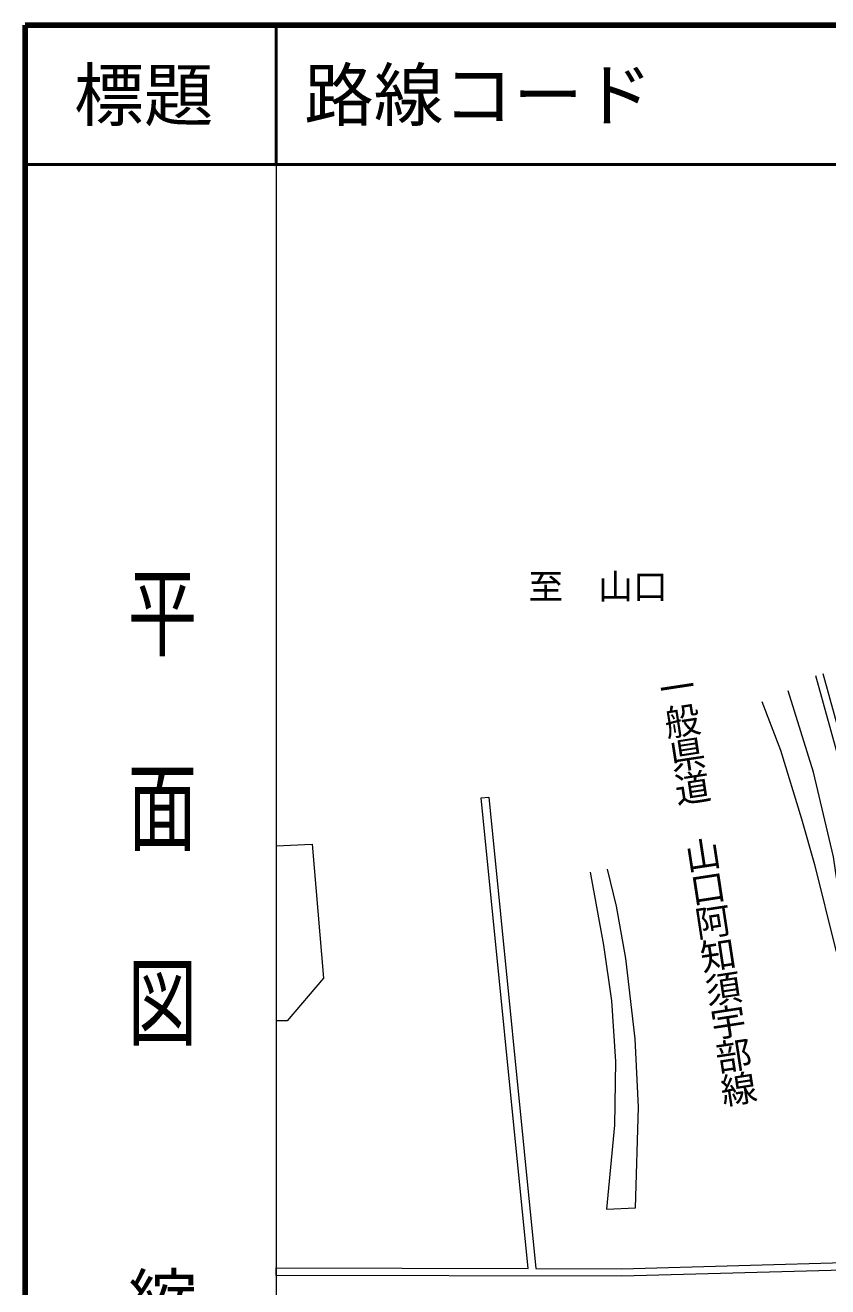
# Model space of a CAD drawing. Units: millimetres, scale not verified. Extents: x 40000 to 680000, y 20000 to 380000.
# Drawn here: x 40000 to 97575, y 289482 to 380000 of the extents above; entities that cross this region are included whole.
import ezdxf
from ezdxf.enums import TextEntityAlignment as Align

# ---------------------------------------------------------------- set-up
doc = ezdxf.new("R2010")
doc.units = ezdxf.units.MM
doc.header["$LTSCALE"] = 1000
for name, color, linetype, lineweight in [('M-BGD', 7, 'Continuous', 13), ('M-STR-STRD', 7, 'Continuous', 13), ('M-TTL', 2, 'Continuous', 140), ('M-TTL-BAND', 7, 'Continuous', 13), ('M-TTL-LINE', 7, 'Continuous', 50)]:
    doc.layers.add(name, color=color, linetype=linetype, lineweight=lineweight)
doc.layers.add('M-TTL-TXT', color=7, linetype='Continuous')
doc.styles.add('@ＭＳ ゴシック', font='')
doc.styles.add('ＭＳ ゴシック', font='')
doc.styles.get('@ＭＳ ゴシック').set_extended_font_data('@MS Gothic')
doc.styles.get('ＭＳ ゴシック').set_extended_font_data('MS Gothic')

msp = doc.modelspace()

# ---------------------------------------------------------------- linework, layer by layer
at = {"layer": 'M-BGD'}
for p, q in [((73251, 324622), (76622, 290795)), ((82803, 290778), (125285, 291963)), ((58000, 290847), (76081, 290797)), ((76622, 290795), (82803, 290778)), ((125977, 291438), (82802, 290234))]:
    msp.add_line(p, q, dxfattribs=at)
for points in [[(96685, 333331), (99317, 323847), (101079, 314931), (101925, 311770), (103855, 307379), (105435, 304624), (107813, 301603), (110246, 298946), (113379, 296387), (115365, 295072), (118451, 295129), (140319, 295770), (151935, 295781), (171916, 292603), (177426, 292603), (180768, 291247), (213006, 291291)], [(97215, 333478), (99852, 323974), (101615, 315056), (102446, 311953), (104347, 307627), (105892, 304933), (108232, 301960), (110625, 299347), (113706, 296830), (115526, 295626), (118438, 295679), (140311, 296320), (151662, 296330), (171955, 293103), (177523, 293103), (180743, 291797), (213005, 291841)], [(76081, 290797), (72715, 324569), (73251, 324622)], [(58000, 321125), (60595, 321243), (61397, 311615), (58801, 308570), (58000, 308570)], [(82802, 290234), (57998, 290302), (58000, 290847)]]:
    msp.add_lwpolyline(points, dxfattribs=at)
at = {"layer": 'M-STR-STRD'}
for points in [[(92840, 331470), (94186, 327977), (95696, 323068), (96616, 319788), (98127, 313699), (99448, 309664), (100770, 306690), (102422, 304047), (103177, 304590), (100440, 310089), (99462, 312958), (98423, 317379), (97998, 320337), (96551, 326410), (94742, 332247)], [(80529, 319237), (81485, 313998), (82051, 309998), (82335, 305644), (82264, 301077), (81697, 295059), (83782, 295138), (83987, 302360), (83766, 307268), (83090, 313042), (82429, 316787), (81784, 319446)]]:
    msp.add_lwpolyline(points, dxfattribs=at)
at = {"layer": 'M-TTL'}
for p, q in [((40000, 380000), (40000, 20000)), ((680000, 380000), (40000, 380000))]:
    msp.add_line(p, q, dxfattribs=at)
at = {"layer": 'M-TTL-BAND'}
msp.add_line((58000, 370000), (58000, 20000), dxfattribs=at)
at = {"layer": 'M-TTL-LINE'}
for p, q in [((58000, 380000), (58000, 370000)), ((40000, 370000), (680000, 370000))]:
    msp.add_line(p, q, dxfattribs=at)

# ---------------------------------------------------------------- texts
at = {"layer": 'M-BGD', "style": 'ＭＳ ゴシック'}
msp.add_text('至\u3000山口', height=1833, dxfattribs=at).set_placement((81091, 338269), align=Align.BOTTOM_CENTER)
at = {"layer": 'M-BGD', "style": '@ＭＳ ゴシック'}
for s, p in [('一', (86735, 332501)), ('般', (87103, 330100)), ('県', (87470, 327698)), ('道', (87838, 325297)), ('山', (88573, 320495)), ('口', (88941, 318093)), ('阿', (89309, 315692)), ('知', (89677, 313291)), ('須', (90044, 310889)), ('宇', (90412, 308488)), ('部', (90780, 306087)), ('線', (91148, 303686))]:
    msp.add_text(s, height=1887, rotation=278.706, dxfattribs=at).set_placement(p, align=Align.MIDDLE_CENTER)
at = {"layer": 'M-TTL-BAND', "style": '@ＭＳ ゴシック', "width": 1.4}
msp.add_text('平  面  図', height=3666, rotation=270, dxfattribs=at).set_placement((49777, 306475), align=Align.MIDDLE_RIGHT)
at = {"layer": 'M-TTL-BAND', "style": '@ＭＳ ゴシック'}
msp.add_text('縮尺千分の一', height=3666, rotation=270, dxfattribs=at).set_placement((49777, 261030), align=Align.MIDDLE_RIGHT)
at = {"layer": 'M-TTL-TXT', "style": 'ＭＳ ゴシック'}
msp.add_text('標題', height=3666, dxfattribs=at).set_placement((48500, 375000), align=Align.MIDDLE_CENTER)
msp.add_text('路線コード', height=3666, dxfattribs=at).set_placement((60000, 375000), align=Align.MIDDLE_LEFT)

doc.saveas('drawing.dxf')
